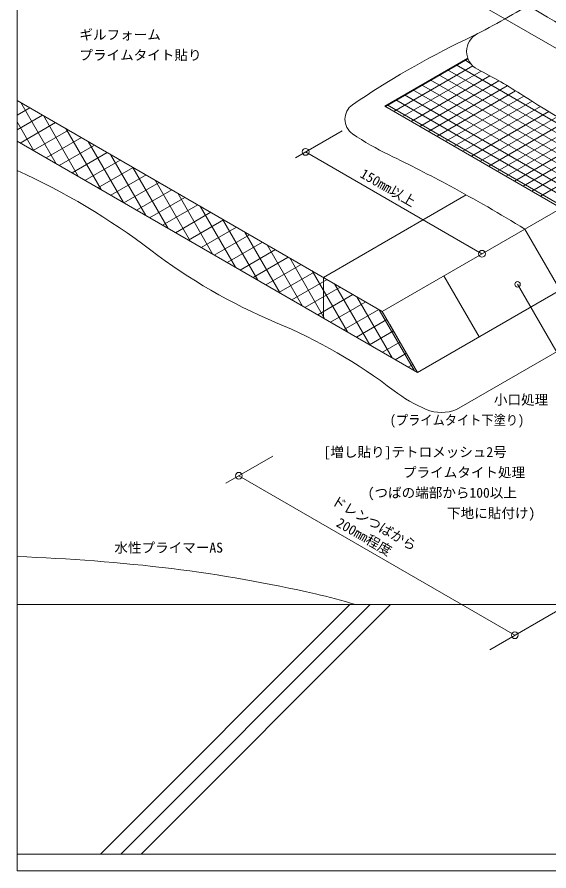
# Model space of a CAD drawing. Units: millimetres, scale not verified. Extents: x -690 to 690, y -478 to 478.
# Drawn here: x -690 to -298, y -478 to 151 of the extents above; entities that cross this region are included whole.
import ezdxf
from ezdxf.enums import TextEntityAlignment as Align

# ---------------------------------------------------------------- set-up
doc = ezdxf.new("R2010")
doc.units = ezdxf.units.MM
doc.header["$LTSCALE"] = 2
for name, color, linetype, lineweight in [('0-0_0', 7, 'Continuous', 18), ('0-1_HATCH', 9, 'Continuous', 18), ('0-2_KUTAI', 3, 'Continuous', 18), ('0-3_BOUSUI', 1, 'Continuous', 18), ('0-4_MOJI', 7, 'Continuous', 18), ('0-5_sunpo', 7, 'Continuous', 18), ('0-6_WAKU', 7, 'Continuous', 18)]:
    doc.layers.add(name, color=color, linetype=linetype, lineweight=lineweight)
doc.styles.add('ＭＳ ゴシック', font='')
doc.styles.get('ＭＳ ゴシック').set_extended_font_data('MS Gothic')

msp = doc.modelspace()

# ---------------------------------------------------------------- linework, layer by layer
at = {"layer": '0-0_0'}
msp.add_line((-419.089, 85.482), (-357.972, 120.768), dxfattribs=at)
msp.add_lwpolyline([(-45.953, -228.943), (-56.51, -207.521), (-157.319, -95.651), (-263.204, -34.518), (-289.185, 10.482), (-419.089, 85.482)], dxfattribs=at)
at = {"layer": '0-1_HATCH'}
for p, q in [((-418.712, 85.264), (-357.837, 120.41)), ((-355.943, 116.981), (-360.236, 119.46)), ((-412.362, 81.598), (-354.301, 115.119)), ((-236.683, 40.794), (-366.586, 115.794)), ((-406.012, 77.932), (-348.234, 111.289)), ((-399.662, 74.265), (-341.66, 107.753)), ((-249.383, 33.462), (-379.286, 108.462)), ((-243.033, 37.128), (-372.936, 112.128)), ((-393.312, 70.599), (-335.217, 104.14)), ((-262.083, 26.13), (-391.986, 101.13)), ((-255.733, 29.796), (-385.636, 104.796)), ((-268.433, 22.463), (-398.336, 97.463)), ((-386.962, 66.933), (-328.9, 100.455)), ((-380.612, 63.267), (-322.707, 96.698)), ((-661.161, 43.048), (-687.142, 88.048)), ((-281.133, 15.131), (-411.036, 90.131)), ((-274.783, 18.797), (-404.686, 93.797)), ((-374.262, 59.601), (-316.633, 92.873)), ((-367.912, 55.935), (-310.582, 89.034)), ((-690, 78.949), (-680.691, 84.323)), ((-287.483, 11.465), (-417.386, 86.465)), ((-361.562, 52.268), (-304.482, 85.223)), ((-690, 67.95), (-671.166, 78.824)), ((-644.664, 33.523), (-670.644, 78.523)), ((-355.212, 48.602), (-298.333, 81.441)), ((-348.862, 44.936), (-292.133, 77.688)), ((-677.659, 52.573), (-690, 73.947)), ((-687.622, 58.325), (-661.641, 73.325)), ((-342.512, 41.27), (-285.882, 73.965)), ((-336.162, 37.604), (-279.58, 70.271)), ((-678.097, 52.825), (-652.116, 67.825)), ((-628.166, 23.998), (-654.147, 68.998)), ((-329.812, 33.937), (-273.226, 66.607)), ((-323.462, 30.271), (-266.819, 62.974)), ((-668.572, 47.326), (-642.591, 62.326)), ((-659.047, 41.827), (-633.066, 56.827)), ((-611.668, 14.473), (-637.649, 59.473)), ((-317.112, 26.605), (-260.358, 59.372)), ((-649.522, 36.327), (-623.541, 51.327)), ((-310.762, 22.939), (-253.844, 55.8)), ((-304.412, 19.273), (-247.274, 52.261)), ((-639.997, 30.828), (-614.016, 45.828)), ((-595.17, 4.948), (-621.151, 49.948)), ((-630.472, 25.329), (-604.491, 40.329)), ((-578.673, -4.577), (-604.653, 40.423)), ((-620.947, 19.83), (-594.966, 34.83)), ((-611.422, 14.33), (-585.441, 29.33)), ((-562.175, -14.102), (-588.156, 30.898)), ((-601.897, 8.831), (-575.916, 23.831)), ((-545.677, -23.627), (-571.658, 21.373)), ((-592.372, 3.332), (-566.391, 18.332)), ((-582.847, -2.167), (-556.866, 12.833)), ((-573.322, -7.667), (-547.341, 7.333)), ((-529.179, -33.152), (-555.16, 11.848)), ((-563.797, -13.166), (-537.816, 1.834)), ((-512.681, -42.677), (-538.662, 2.323)), ((-554.272, -18.665), (-528.291, -3.665)), ((-544.747, -24.164), (-518.766, -9.164)), ((-496.184, -52.202), (-522.164, -7.202)), ((-535.222, -29.664), (-509.241, -14.664)), ((-479.686, -61.727), (-505.667, -16.727)), ((-525.697, -35.163), (-499.716, -20.163)), ((-516.172, -40.662), (-490.191, -25.662)), ((-506.647, -46.161), (-480.666, -31.161)), ((-463.188, -71.252), (-489.169, -26.252)), ((-497.122, -51.661), (-471.141, -36.661)), ((-446.69, -80.777), (-472.671, -35.777)), ((-487.597, -57.16), (-461.616, -42.16)), ((-478.072, -62.659), (-452.091, -47.659)), ((-430.193, -90.302), (-456.173, -45.302)), ((-468.547, -68.158), (-442.566, -53.158)), ((-413.695, -99.827), (-439.675, -54.827)), ((-459.022, -73.658), (-433.041, -58.658)), ((-449.497, -79.157), (-423.516, -64.157)), ((-397.197, -109.352), (-423.178, -64.352)), ((-439.972, -84.656), (-417.49, -71.677)), ((-430.447, -90.156), (-412.728, -79.925)), ((-420.922, -95.655), (-407.965, -88.174)), ((-411.397, -101.154), (-403.203, -96.423)), ((-401.872, -106.653), (-398.44, -104.672)), ((-444.926, -281.443), (-628.638, -465.155)), ((-429.926, -281.443), (-613.638, -465.155)), ((-414.926, -281.443), (-598.638, -465.155))]:
    msp.add_line(p, q, dxfattribs=at)
at = {"layer": '0-2_KUTAI'}
for p, q in [((-690, -281.443), (-199.852, -281.443)), ((-690, -465.155), (-65.13, -465.155))]:
    msp.add_line(p, q, dxfattribs=at)
at = {"layer": '0-3_BOUSUI'}
for p, q in [((-395.009, -110.616), (20.602, 129.337)), ((-290.001, -49.989), (-315.982, -4.989)), ((-375.499, -39.351), (-349.518, -84.351)), ((-395.009, -110.616), (-420.99, -65.616)), ((-366.219, -137.761), (-254.96, -73.526))]:
    msp.add_line(p, q, dxfattribs=at)
for points in [[(20.602, 189.337), (-420.99, -65.616), (-690, 89.698)], [(-415.499, -75.125), (-395.009, -110.616), (-690, 59.698)], [(-464.291, -70.616), (-464.291, -40.616), (-359.076, 20.13)]]:
    msp.add_lwpolyline(points, dxfattribs=at)
for centre, radius, start, end in [((-44678.259, -76020.831), 88156.974, 59.69904, 59.81919), ((-581.141, 593.168), 509.332, 295.74624, 301.64814), ((-344.099, 125.764), 14.744, 117.3775, 242.6225), ((-79.367, -447.292), 645.802, 115.74624, 124.25376), ((-547.209, -266.451), 426.941, 57.3775, 62.6225), ((236.06, 957.253), 1025.974, 237.3775, 242.9015), ((-435.577, 75.799), 12.944, 124.25376, 235.74624), ((-325.064, 238.086), 209.286, 235.74624, 244.25376), ((-909.269, -973.298), 1135.611, 61.71327, 64.25376), ((-897.266, -421.749), 504.4, 52.69305, 65.73759), ((-909.269, -973.298), 1135.611, 58.50403, 61.71327), ((-338.301, 311.814), 417.856, 232.69305, 247.30695), ((-652.418, -439.364), 396.354, 52.69305, 67.30695), ((-347.114, -38.696), 107.378, 232.69305, 247.30695), ((-377.379, -111.073), 28.928, 247.30695, 292.69305), ((-731.362, -1522.446), 1276.957, 83.01129, 88.14382), ((-701.65, -1280.07), 1032.768, 77.04486, 83.01129), ((-565.422, -687.887), 425.117, 72.95514, 77.04486)]:
    msp.add_arc(centre, radius, start, end, dxfattribs=at)
at = {"layer": '0-4_MOJI'}
for p, q in [((-321.315, -45.684), (-271.771, -131.497)), ((-536.171, -192.116), (-501.53, -172.116)), ((-341.843, -314.683), (-168.664, -214.699))]:
    msp.add_line(p, q, dxfattribs=at)
msp.add_circle((-321.315, -45.684), 2, dxfattribs=at)
at = {"layer": '0-5_sunpo'}
for p, q in [((-622.706, 318.424), (-194.023, 70.924)), ((-450.577, 67.302), (-484.952, 47.456)), ((-477.413, 51.808), (-347.51, -23.192)), ((-323.324, -303.991), (-526.635, -186.61))]:
    msp.add_line(p, q, dxfattribs=at)
for centre in [(-477.413, 51.808), (-347.51, -23.192), (-526.635, -186.61), (-323.324, -303.991)]:
    msp.add_circle(centre, 2.5, dxfattribs=at)
at = {"layer": '0-6_WAKU'}
msp.add_lwpolyline([(-690, -477.5), (690, -477.5), (690, 477.5), (-690, 477.5)], close=True, dxfattribs=at)

# ---------------------------------------------------------------- texts
at = {"layer": '0-4_MOJI', "style": 'ＭＳ ゴシック'}
for s, p in [('ギルフォーム', (-644.089, 132.201)), ('プライムタイト貼り', (-644.089, 117.201)), ('小口処理', (-338.751, -136.497)), ('[増し貼り]テトロメッシュ2号', (-464.207, -174.971)), ('プライムタイト処理', (-405.729, -189.971)), ('(つばの端部から100以上', (-431.719, -204.971)), ('下地に貼付け)', (-373.242, -219.971)), ('水性プライマーAS', (-618.318, -245.395))]:
    msp.add_text(s, height=7.331, dxfattribs=at).set_placement(p, align=Align.BOTTOM_LEFT)
at = {"layer": '0-4_MOJI', "style": 'ＭＳ ゴシック', "width": 0.9}
msp.add_text('(プライムタイト下塗り)', height=7.331, dxfattribs=at).set_placement((-415.421, -151.497), align=Align.BOTTOM_LEFT)
at = {"layer": '0-5_sunpo', "style": 'ＭＳ ゴシック'}
for s, p in [('150mm以上', (-439.096, 31.64)), ('ドレンつばから', (-460.041, -209.02)), ('200mm程度', (-456.675, -225.335))]:
    msp.add_text(s, height=7.331, rotation=330, dxfattribs=at).set_placement(p, align=Align.BOTTOM_LEFT)

doc.saveas('drawing.dxf')
